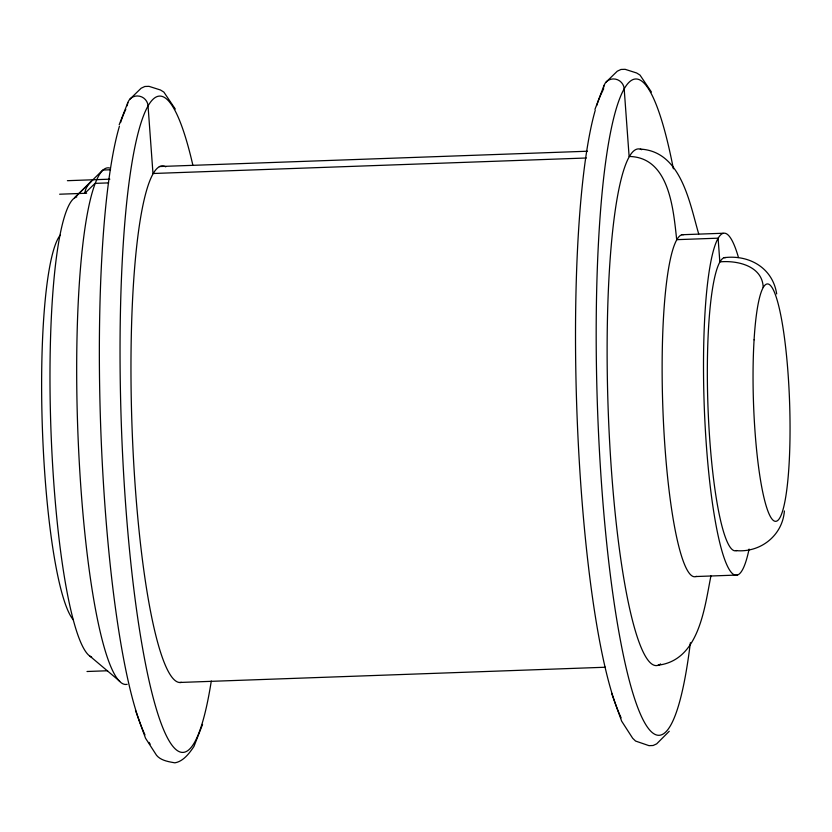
<?xml version="1.0" encoding="UTF-8"?>
<svg xmlns="http://www.w3.org/2000/svg" width="832" height="832" viewBox="0 0 832 832"><rect width="100%" height="100%" fill="white"/><g stroke="black" fill="none" stroke-linecap="round" stroke-linejoin="round"><path stroke-width="1.25" d="M710.934 575.9C704.527 607.714 699.244 660.317 658.081 665.205M594.953 109.398L603.97 85.592M784.389 510.962C782.538 535.434 760.614 552.802 736.258 550.638M119.194 124.727L127.826 102.627M202.561 724.402L193.929 746.502C189.436 753.189 183.352 761.394 174.907 762.83C168.511 761.717 160.898 760.552 156.541 755.31L145.517 738.202L135.491 710.414M669.23 731.266L656.666 743.87L653.11 745.503L649.002 745.659L635.565 741.052L632.684 738.275L621.66 721.167L611.634 693.378M91.021 181.542L74.454 197.912L102.804 170.04L110.562 169.759M129.813 99.237L141.149 88.213L144.851 86.486L148.97 86.341L160.462 89.991L163.862 92.102L175.292 109.054M605.956 82.212L617.292 71.188L620.994 69.451L625.113 69.316L636.605 72.966L639.995 75.078L651.425 92.03M159.318 166.535L587.506 151.226M586.362 157.997L152.974 173.503L148.034 105.758A10.483 10.067 29.9 0 0 137.322 95.961A10.483 10.067 29.9 0 0 127.306 105.758M67.402 180.69L109.855 179.171M108.607 182.894L95.014 183.373L84.843 193.305A222.82 52.135 -4.2 0 1 92.81 179.785M59.634 194.21L86.642 193.242M681.71 234.738L723.112 233.251M695.864 576.534L737.277 575.047M87.006 671.497L107.588 670.758M179.868 682.458L605.467 667.233M724.131 257.67C749.31 254.478 772.762 267.998 776.682 293.966M640.307 149.105C681.273 151.226 689.655 203.185 698.703 233.917M89.669 655.918L119.766 681.283M763.204 287.508C762.59 265.938 737.277 260.156 719.826 261.893L718.099 238.181L676.697 239.668C673.338 209.778 669.625 157.123 629.117 156.468L624.177 88.722A10.483 10.067 29.9 0 0 613.09 78.936A10.483 10.067 29.9 0 0 603.481 89.461M91.666 657.114A230.547 35.027 88 0 1 50.721 423.197A230.547 35.027 88 0 1 76.794 196.903M73.382 619.882A195.614 29.723 88 0 1 42.328 426.618A195.614 29.723 88 0 1 60.258 235.123M127.171 684.299A258.492 39.281 88 0 1 77.605 424.674A258.492 39.281 88 0 1 109.554 167.981M211.286 681.044A328.349 49.889 88 0 1 142.563 648.003A328.349 49.889 88 0 1 126.672 202.686A328.349 49.889 88 0 1 192.868 165.225M621.119 717.798A328.349 49.889 88 0 1 577.408 424.382A328.349 49.889 88 0 1 595.234 110.323M596.7 105.55A328.349 49.889 88 0 1 602.971 90.376M181.459 682.354A258.492 39.281 88 0 1 131.695 416.582A258.492 39.281 88 0 1 165.734 166.837M736.674 550.493A146.713 22.287 88 0 1 707.959 406.141A146.713 22.287 88 0 1 725.837 257.618M749.081 549.078A171.163 26.01 88 0 1 714.501 516.506A171.163 26.01 88 0 1 706.41 294.278A171.163 26.01 88 0 1 738.473 257.525M696.353 576.368A171.163 26.01 88 0 1 662.854 407.95A171.163 26.01 88 0 1 683.706 234.676M660.598 663.936A258.492 39.281 88 0 1 608.202 410.28A258.492 39.281 88 0 1 641.67 149.687M690.373 642.72A328.349 49.889 88 0 1 620.142 638.862A328.349 49.889 88 0 1 603.626 178.131A328.349 49.889 88 0 1 673.379 168.823M150.186 744.182A328.349 49.889 88 0 1 149.022 742.383M144.976 734.833A328.349 49.889 88 0 1 101.202 440.107A328.349 49.889 88 0 1 119.413 126.266M120.557 122.585A328.349 49.889 88 0 1 125.809 109.356M754.083 339.83A118.768 18.044 88 0 0 775.122 521.29A118.768 18.044 88 0 0 785.585 346.892A118.768 18.044 88 0 0 754.083 339.83"/></g></svg>
